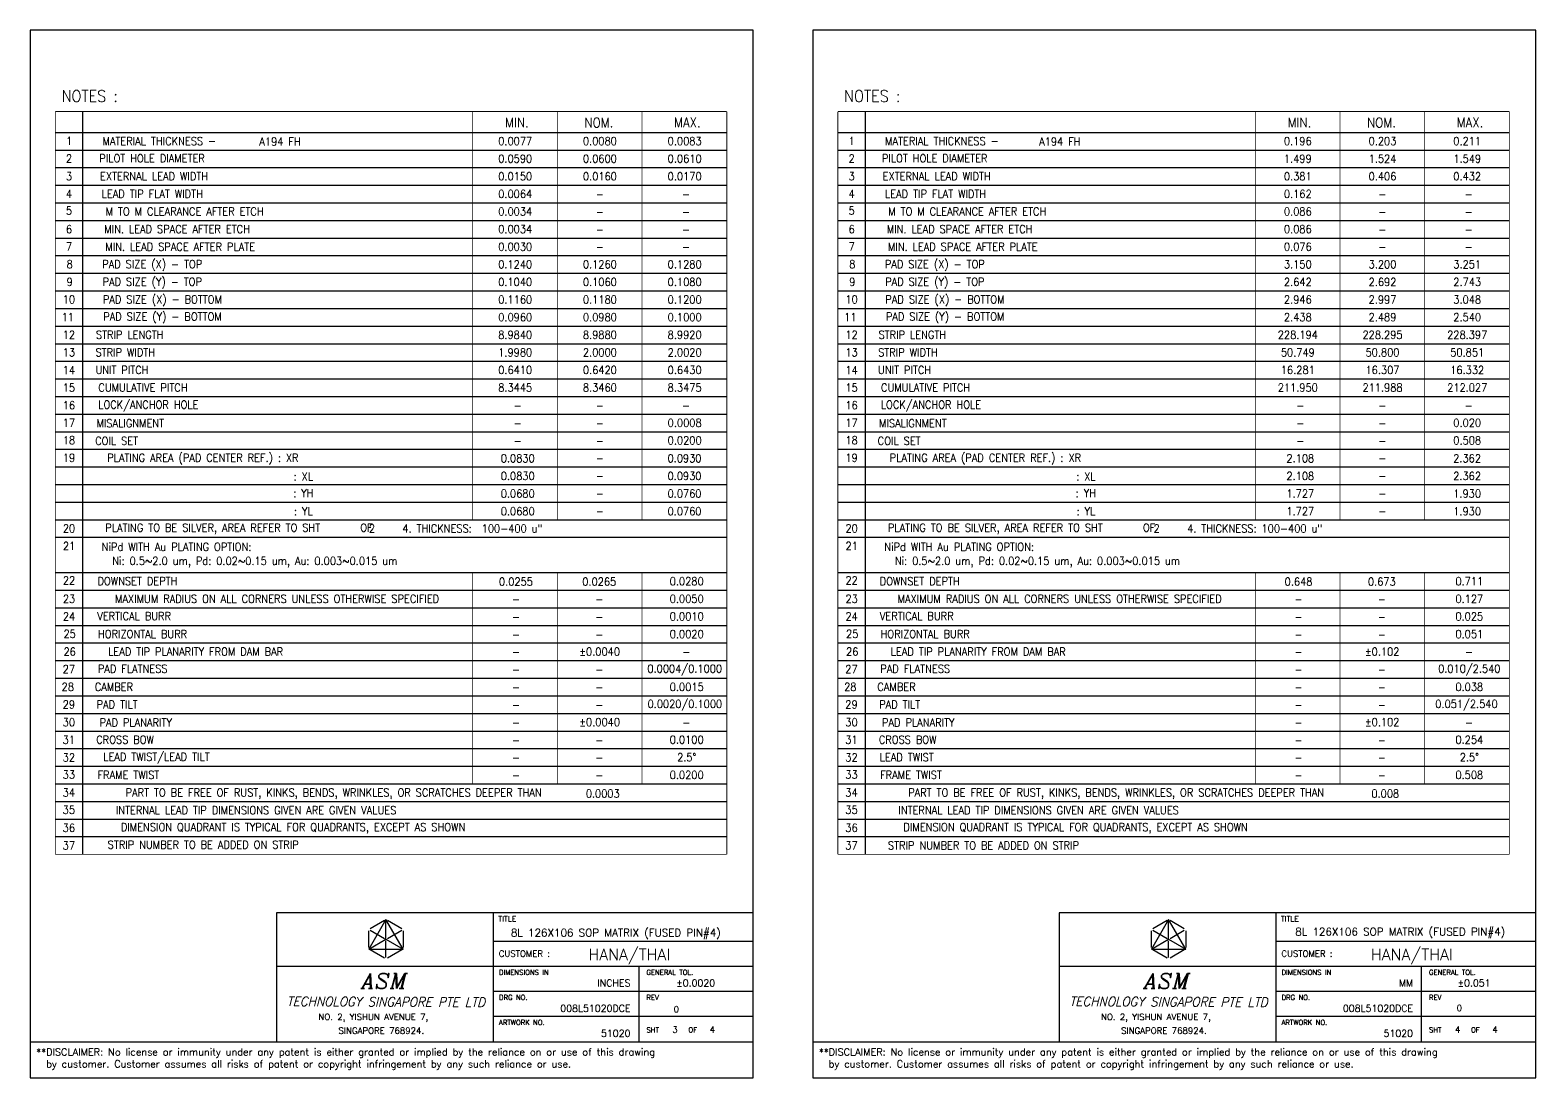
# Model space of a CAD drawing. Extents: x -157.97 to -150.87, y 83.46 to 88.17.
# Drawn here: x -154.166 to -150.866, y 85.873 to 88.169 of the extents above; entities that cross this region are included whole.
import ezdxf
from ezdxf.enums import TextEntityAlignment as Align

# ---------------------------------------------------------------- set-up
doc = ezdxf.new("R2010")
doc.units = 0
doc.header["$LTSCALE"] = 0.04
doc.header["$MEASUREMENT"] = 0
doc.layers.add('3', color=7, linetype='CONTINUOUS')
doc.layers.add('4', color=7, linetype='CONTINUOUS')
doc.styles.add('ABC', font='ITALIC')
doc.styles.add('ROMANS', font='romans', dxfattribs={"height": 2.5})
doc.styles.add('SIMPLEX', font='SIMPLEX.shx')

msp = doc.modelspace()

# ---------------------------------------------------------------- linework, layer by layer
at = {"layer": '3', "color": 7}
for p, q in [((-154.166, 88.1689), (-154.166, 85.9526)), ((-152.5813, 88.1689), (-154.166, 88.1689)), ((-152.5813, 85.9526), (-152.5813, 88.1689)), ((-152.5813, 86.235), (-153.6261, 86.235)), ((-153.6261, 86.235), (-153.6261, 85.9526)), ((-153.151, 86.235), (-153.151, 85.9526)), ((-152.5813, 86.172), (-153.151, 86.172)), ((-152.5813, 86.1171), (-153.6261, 86.1171)), ((-152.8324, 86.1171), (-152.8324, 85.9526)), ((-152.5813, 86.0623), (-153.151, 86.0623)), ((-152.5813, 86.0074), (-153.151, 86.0074)), ((-154.166, 85.9526), (-152.5813, 85.9526))]:
    msp.add_line(p, q, dxfattribs=at)
at = {"layer": '3', "color": 3}
for p, q in [((-154.0503, 86.3632), (-154.0503, 87.9905)), ((-154.1109, 87.9448), (-152.6394, 87.9448)), ((-154.1109, 87.9062), (-152.6394, 87.9062)), ((-154.1109, 87.8677), (-152.6394, 87.8677)), ((-154.1109, 87.8291), (-152.6394, 87.8291)), ((-154.1109, 87.7905), (-152.6394, 87.7905)), ((-154.1109, 87.7519), (-152.6394, 87.7519)), ((-154.1109, 87.7133), (-152.6394, 87.7133)), ((-154.1109, 87.6748), (-152.6394, 87.6748)), ((-154.1109, 87.6362), (-152.6394, 87.6362)), ((-154.1109, 87.5976), (-152.6394, 87.5976)), ((-154.1109, 87.559), (-152.6394, 87.559)), ((-154.1109, 87.5205), (-152.6394, 87.5205)), ((-154.1109, 87.4819), (-152.6394, 87.4819)), ((-154.1109, 87.4433), (-152.6394, 87.4433)), ((-154.1109, 87.4047), (-152.6394, 87.4047)), ((-154.1109, 87.3662), (-152.6394, 87.3662)), ((-154.1109, 87.3276), (-152.6394, 87.3276)), ((-154.1109, 87.289), (-152.6394, 87.289)), ((-154.1109, 87.2504), (-152.6394, 87.2504)), ((-154.1109, 87.2119), (-152.6394, 87.2119)), ((-154.1109, 87.1733), (-152.6394, 87.1733)), ((-154.1109, 87.1347), (-152.6394, 87.1347)), ((-154.1109, 87.0961), (-152.6394, 87.0961)), ((-154.1109, 87.0576), (-152.6394, 87.0576)), ((-154.1109, 86.9804), (-152.6394, 86.9804)), ((-154.1109, 86.9418), (-152.6394, 86.9418)), ((-154.1109, 86.9033), (-152.6394, 86.9033)), ((-154.1109, 86.8647), (-152.6394, 86.8647)), ((-154.1109, 86.8261), (-152.6394, 86.8261)), ((-154.1109, 86.7875), (-152.6394, 86.7875)), ((-154.1109, 86.7489), (-152.6394, 86.7489)), ((-154.1109, 86.7104), (-152.6394, 86.7104)), ((-154.1109, 86.6718), (-152.6394, 86.6718)), ((-154.1109, 86.6332), (-152.6394, 86.6332)), ((-154.1109, 86.5946), (-152.6394, 86.5946)), ((-154.1109, 86.5561), (-152.6394, 86.5561)), ((-154.1109, 86.5175), (-152.6394, 86.5175)), ((-154.1109, 86.4789), (-152.6394, 86.4789)), ((-154.1109, 86.4403), (-152.6394, 86.4403)), ((-154.1109, 86.4018), (-152.6394, 86.4018))]:
    msp.add_line(p, q, dxfattribs=at)
at = {"layer": '3', "color": 1}
for p, q in [((-153.3862, 86.2206), (-153.4238, 86.1554)), ((-153.4238, 86.159), (-153.4238, 86.1952)), ((-153.4207, 86.2007), (-153.3893, 86.2188)), ((-153.4207, 86.1971), (-153.3893, 86.179)), ((-153.3486, 86.1554), (-153.3862, 86.2206)), ((-153.3862, 86.1771), (-153.3862, 86.2206)), ((-153.3831, 86.2188), (-153.3517, 86.2007)), ((-153.3831, 86.179), (-153.3517, 86.1971)), ((-153.3486, 86.1952), (-153.3486, 86.159)), ((-153.4238, 86.1554), (-153.3862, 86.1771)), ((-153.3862, 86.1771), (-153.3486, 86.1554)), ((-153.3862, 86.1373), (-153.3862, 86.1735)), ((-153.4238, 86.1554), (-153.3486, 86.1554)), ((-153.3893, 86.1355), (-153.4207, 86.1536)), ((-153.3517, 86.1536), (-153.3831, 86.1355))]:
    msp.add_line(p, q, dxfattribs=at)
at = {"layer": '3', "color": 7, "const_width": 0.00175}
for points in [[(-154.1109, 86.3632), (-154.1109, 87.9905)], [(-154.1109, 87.9905), (-152.6394, 87.9905)], [(-153.1963, 87.0961), (-153.1963, 87.9905)], [(-153.0107, 87.0961), (-153.0107, 87.9905)], [(-152.8251, 87.0961), (-152.8251, 87.9905)], [(-152.6394, 86.3632), (-152.6394, 87.9905)], [(-153.1963, 86.5175), (-153.1963, 86.9804)], [(-153.0107, 86.5175), (-153.0107, 86.9804)], [(-152.8251, 86.5175), (-152.8251, 86.9804)], [(-154.1109, 86.3632), (-152.6394, 86.3632)]]:
    msp.add_lwpolyline(points, dxfattribs=at)
at = {"layer": '3', "color": 7}
msp.add_lwpolyline([(-154.166, 85.9526), (-154.166, 85.8733), (-152.5813, 85.8733), (-152.5813, 85.9526)], dxfattribs=at)
at = {"layer": '4', "color": 7}
for p, q in [((-152.4511, 88.1689), (-152.4511, 85.9526)), ((-150.8663, 88.1689), (-152.4511, 88.1689)), ((-150.8663, 85.9526), (-150.8663, 88.1689)), ((-150.8663, 86.235), (-151.9111, 86.235)), ((-151.9111, 86.235), (-151.9111, 85.9526)), ((-151.436, 86.235), (-151.436, 85.9526)), ((-150.8663, 86.172), (-151.436, 86.172)), ((-150.8663, 86.1171), (-151.9111, 86.1171)), ((-151.1175, 86.1171), (-151.1175, 85.9526)), ((-150.8663, 86.0623), (-151.436, 86.0623)), ((-150.8663, 86.0074), (-151.436, 86.0074)), ((-152.4511, 85.9526), (-150.8663, 85.9526))]:
    msp.add_line(p, q, dxfattribs=at)
at = {"layer": '4', "color": 3}
for p, q in [((-152.3354, 86.3632), (-152.3354, 87.9905)), ((-152.3959, 87.9448), (-150.9245, 87.9448)), ((-152.3959, 87.9062), (-150.9245, 87.9062)), ((-152.3959, 87.8677), (-150.9245, 87.8677)), ((-152.3959, 87.8291), (-150.9245, 87.8291)), ((-152.3959, 87.7905), (-150.9245, 87.7905)), ((-152.3959, 87.7519), (-150.9245, 87.7519)), ((-152.3959, 87.7133), (-150.9245, 87.7133)), ((-152.3959, 87.6748), (-150.9245, 87.6748)), ((-152.3959, 87.6362), (-150.9245, 87.6362)), ((-152.3959, 87.5976), (-150.9245, 87.5976)), ((-152.3959, 87.559), (-150.9245, 87.559)), ((-152.3959, 87.5205), (-150.9245, 87.5205)), ((-152.3959, 87.4819), (-150.9245, 87.4819)), ((-152.3959, 87.4433), (-150.9245, 87.4433)), ((-152.3959, 87.4047), (-150.9245, 87.4047)), ((-152.3959, 87.3662), (-150.9245, 87.3662)), ((-152.3959, 87.3276), (-150.9245, 87.3276)), ((-152.3959, 87.289), (-150.9245, 87.289)), ((-152.3959, 87.2504), (-150.9245, 87.2504)), ((-152.3959, 87.2119), (-150.9245, 87.2119)), ((-152.3959, 87.1733), (-150.9245, 87.1733)), ((-152.3959, 87.1347), (-150.9245, 87.1347)), ((-152.3959, 87.0961), (-150.9245, 87.0961)), ((-152.3959, 87.0576), (-150.9245, 87.0576)), ((-152.3959, 86.9804), (-150.9245, 86.9804)), ((-152.3959, 86.9418), (-150.9245, 86.9418)), ((-152.3959, 86.9033), (-150.9245, 86.9033)), ((-152.3959, 86.8647), (-150.9245, 86.8647)), ((-152.3959, 86.8261), (-150.9245, 86.8261)), ((-152.3959, 86.7875), (-150.9245, 86.7875)), ((-152.3959, 86.7489), (-150.9245, 86.7489)), ((-152.3959, 86.7104), (-150.9245, 86.7104)), ((-152.3959, 86.6718), (-150.9245, 86.6718)), ((-152.3959, 86.6332), (-150.9245, 86.6332)), ((-152.3959, 86.5946), (-150.9245, 86.5946)), ((-152.3959, 86.5561), (-150.9245, 86.5561)), ((-152.3959, 86.5175), (-150.9245, 86.5175)), ((-152.3959, 86.4789), (-150.9245, 86.4789)), ((-152.3959, 86.4403), (-150.9245, 86.4403)), ((-152.3959, 86.4018), (-150.9245, 86.4018))]:
    msp.add_line(p, q, dxfattribs=at)
at = {"layer": '4', "color": 1}
for p, q in [((-151.6713, 86.2206), (-151.7089, 86.1554)), ((-151.7089, 86.159), (-151.7089, 86.1952)), ((-151.7057, 86.2007), (-151.6744, 86.2188)), ((-151.7057, 86.1971), (-151.6744, 86.179)), ((-151.6336, 86.1554), (-151.6713, 86.2206)), ((-151.6713, 86.1771), (-151.6713, 86.2206)), ((-151.6681, 86.2188), (-151.6368, 86.2007)), ((-151.6681, 86.179), (-151.6368, 86.1971)), ((-151.6336, 86.1952), (-151.6336, 86.159)), ((-151.7089, 86.1554), (-151.6713, 86.1771)), ((-151.6713, 86.1771), (-151.6336, 86.1554)), ((-151.6713, 86.1373), (-151.6713, 86.1735)), ((-151.7089, 86.1554), (-151.6336, 86.1554)), ((-151.6744, 86.1355), (-151.7057, 86.1536)), ((-151.6368, 86.1536), (-151.6681, 86.1355))]:
    msp.add_line(p, q, dxfattribs=at)
at = {"layer": '4', "color": 7, "const_width": 0.00175}
for points in [[(-152.3959, 86.3632), (-152.3959, 87.9905)], [(-152.3959, 87.9905), (-150.9245, 87.9905)], [(-151.4813, 87.0961), (-151.4813, 87.9905)], [(-151.2957, 87.0961), (-151.2957, 87.9905)], [(-151.1101, 87.0961), (-151.1101, 87.9905)], [(-150.9245, 86.3632), (-150.9245, 87.9905)], [(-151.4813, 86.5175), (-151.4813, 86.9804)], [(-151.2957, 86.5175), (-151.2957, 86.9804)], [(-151.1101, 86.5175), (-151.1101, 86.9804)], [(-152.3959, 86.3632), (-150.9245, 86.3632)]]:
    msp.add_lwpolyline(points, dxfattribs=at)
at = {"layer": '4', "color": 7}
msp.add_lwpolyline([(-152.4511, 85.9526), (-152.4511, 85.8733), (-150.8663, 85.8733), (-150.8663, 85.9526)], dxfattribs=at)

# ---------------------------------------------------------------- texts
at = {"layer": '3', "color": 7, "style": 'ROMANS', "width": 0.9}
for s, height, p in [('NOTES :', 0.02555, (-154.0354, 88.0243)), ('MIN.', 0.02104, (-153.0994, 87.9664)), ('NOM.', 0.02104, (-152.9197, 87.9662)), ('MAX.', 0.02104, (-152.7255, 87.9666))]:
    msp.add_text(s, height=height, dxfattribs=at).set_placement(p, align=Align.MIDDLE)
at = {"layer": '3', "color": 3, "style": 'ROMANS', "width": 0.9}
for s, height, p in [('1', 0.0175, (-154.0807, 87.9262)), ('MATERIAL THICKNESS - ', 0.017535, (-153.8776, 87.9258)), ('0.0077', 0.01753, (-153.103, 87.9258)), ('0.0080', 0.01753, (-152.9174, 87.9258)), ('0.0083', 0.01753, (-152.7317, 87.9258)), ('2', 0.0175, (-154.0807, 87.8876)), ('PILOT HOLE DIAMETER', 0.017535, (-153.8988, 87.888)), ('0.0590', 0.01753, (-153.103, 87.8872)), ('0.0600', 0.01753, (-152.9174, 87.8872)), ('0.0610', 0.01753, (-152.7317, 87.8872)), ('3', 0.0175, (-154.0807, 87.8486)), ('EXTERNAL LEAD WIDTH', 0.017535, (-153.8944, 87.8487)), ('0.0150', 0.01753, (-153.103, 87.8486)), ('0.0160', 0.01753, (-152.9174, 87.8486)), ('0.0170', 0.01753, (-152.7317, 87.8486)), ('4', 0.0175, (-154.0807, 87.8102)), ('LEAD TIP FLAT WIDTH', 0.017535, (-153.8983, 87.8101)), ('0.0064', 0.01753, (-153.103, 87.81)), ('-', 0.0175, (-152.9177, 87.8092)), ('-', 0.0175, (-152.7287, 87.8092)), ('5', 0.0175, (-154.0807, 87.7734)), ('M TO M CLEARANCE AFTER ETCH', 0.017535, (-153.8274, 87.7715)), ('0.0034', 0.01753, (-153.103, 87.7715)), ('6', 0.0175, (-154.0807, 87.7328)), ('MIN. LEAD SPACE AFTER ETCH', 0.017535, (-153.844, 87.7329)), ('0.0034', 0.01753, (-153.103, 87.7329)), ('-', 0.0175, (-152.9177, 87.7706)), ('-', 0.0175, (-152.7287, 87.7706)), ('-', 0.0175, (-152.9177, 87.7321)), ('-', 0.0175, (-152.7287, 87.7321)), ('7', 0.0175, (-154.0807, 87.6945)), ('MIN. LEAD SPACE AFTER PLATE', 0.017535, (-153.8371, 87.6943)), ('0.0030', 0.01753, (-153.103, 87.6943)), ('-', 0.0175, (-152.9177, 87.6935)), ('-', 0.0175, (-152.7287, 87.6935)), ('8', 0.0175, (-154.0794, 87.6562)), ('PAD SIZE (X) - TOP', 0.017535, (-153.8984, 87.6548)), ('0.1240', 0.01753, (-153.103, 87.6557)), ('0.1260', 0.01753, (-152.9174, 87.6557)), ('0.1280', 0.01753, (-152.7317, 87.6557)), ('9', 0.0175, (-154.0794, 87.6172)), ('PAD SIZE (Y) - TOP', 0.017535, (-153.8984, 87.6162)), ('0.1040', 0.01753, (-153.103, 87.6171)), ('0.1060', 0.01753, (-152.9174, 87.6171)), ('0.1080', 0.01753, (-152.7317, 87.6171)), ('10', 0.01753, (-154.0811, 87.5789)), ('PAD SIZE (X) - BOTTOM', 0.017535, (-153.8762, 87.5776)), ('0.1160', 0.01753, (-153.103, 87.5786)), ('0.1180', 0.01753, (-152.9174, 87.5786)), ('0.1200', 0.01753, (-152.7317, 87.5786)), ('11', 0.01753, (-154.0835, 87.5402)), ('PAD SIZE (Y) - BOTTOM', 0.017535, (-153.876, 87.54)), ('0.0960', 0.01753, (-153.103, 87.54)), ('0.0980', 0.01753, (-152.9174, 87.54)), ('0.1000', 0.01753, (-152.7317, 87.54)), ('12', 0.01753, (-154.0811, 87.5015)), ('STRIP LENGTH', 0.017535, (-153.9477, 87.5015)), ('8.9840', 0.01753, (-153.103, 87.5014)), ('8.9880', 0.01753, (-152.9174, 87.5014)), ('8.9920', 0.01753, (-152.7317, 87.5014)), ('13', 0.01753, (-154.0811, 87.4629)), ('STRIP WIDTH', 0.017535, (-153.9575, 87.4629)), ('1.9980', 0.01753, (-153.103, 87.4628)), ('2.0000', 0.01753, (-152.9174, 87.4628)), ('2.0020', 0.01753, (-152.7317, 87.4628)), ('14', 0.01753, (-154.0811, 87.4239)), ('UNIT PITCH', 0.01753, (-153.9647, 87.4243)), ('0.6410', 0.01753, (-153.103, 87.4243)), ('0.6420', 0.01753, (-152.9174, 87.4243)), ('0.6430', 0.01753, (-152.7317, 87.4243)), ('15', 0.01753, (-154.0811, 87.3855)), ('CUMULATIVE PITCH', 0.017535, (-153.9187, 87.3856)), ('8.3445', 0.01753, (-153.103, 87.3857)), ('8.3460', 0.01753, (-152.9174, 87.3857)), ('8.3475', 0.01753, (-152.7317, 87.3857)), ('16', 0.01753, (-154.0811, 87.3469)), ('LOCK/ANCHOR HOLE', 0.017535, (-153.9069, 87.347)), ('-', 0.0175, (-153.0975, 87.3463)), ('-', 0.0175, (-152.9177, 87.3463)), ('-', 0.0175, (-152.7287, 87.3463)), ('17', 0.01753, (-154.0811, 87.3088)), ('MISALIGNMENT', 0.017535, (-153.9465, 87.3074)), ('0.0008', 0.01753, (-152.7317, 87.3085)), ('18', 0.01753, (-154.0807, 87.2704)), ('-', 0.0175, (-153.0975, 87.3077)), ('-', 0.0175, (-152.9177, 87.3077)), ('0.0200', 0.01753, (-152.7317, 87.27)), ('COIL SET', 0.01753, (-153.9765, 87.2689)), ('-', 0.0175, (-153.0975, 87.2691)), ('-', 0.0175, (-152.9177, 87.2691)), ('19', 0.01753, (-154.0807, 87.2319)), ('PLATING AREA (PAD CENTER REF.) : XR', 0.017535, (-153.7875, 87.2307)), ('0.0830', 0.01753, (-153.0975, 87.2306)), ('-', 0.0175, (-152.9177, 87.2306)), ('0.0930', 0.01753, (-152.732, 87.2306)), (': XL', 0.01753, (-153.5673, 87.1909)), ('0.0830', 0.01753, (-153.0975, 87.192)), ('-', 0.0175, (-152.9177, 87.192)), ('0.0930', 0.01753, (-152.732, 87.192)), (': YH', 0.01753, (-153.5673, 87.1545)), ('0.0680', 0.01753, (-153.0975, 87.1534)), ('-', 0.0175, (-152.9177, 87.1534)), ('0.0760', 0.01753, (-152.732, 87.1534)), (': YL', 0.01753, (-153.5673, 87.1146)), ('0.0680', 0.01753, (-153.0975, 87.1148)), ('-', 0.0175, (-152.9177, 87.1148)), ('0.0760', 0.01753, (-152.732, 87.1148)), ('20', 0.01753, (-154.0807, 87.0771)), ('PLATING TO BE SILVER, AREA REFER TO SHT    OF', 0.017535, (-153.7083, 87.076)), ('21', 0.01753, (-154.0807, 87.0387)), ('NiPd WITH Au PLATING OPTION:', 0.017535, (-153.8451, 87.0372)), ('Ni: 0.5~2.0 um, Pd: 0.02~0.15 um, Au: 0.003~0.015 um', 0.017535, (-153.6736, 87.0037)), ('22', 0.01753, (-154.0807, 86.9633)), ('DOWNSET DEPTH', 0.017535, (-153.9309, 86.9617)), ('0.0255', 0.01753, (-153.1014, 86.9605)), ('0.0265', 0.01753, (-152.9188, 86.9605)), ('0.0280', 0.01753, (-152.7272, 86.9614)), ('23', 0.01753, (-154.0807, 86.9227)), ('MAXIMUM RADIUS ON ALL CORNERS UNLESS OTHERWISE SPECIFIED', 0.017535, (-153.6248, 86.9228)), ('-', 0.0175, (-153.1014, 86.922)), ('-', 0.0175, (-152.9188, 86.922)), ('0.0050', 0.01753, (-152.7272, 86.9228)), ('24', 0.01753, (-154.0807, 86.8844)), ('VERTICAL BURR', 0.017535, (-153.9381, 86.8851)), ('0.0010', 0.01753, (-152.7272, 86.8842)), ('25', 0.01753, (-154.0794, 86.8461)), ('HORIZONTAL BURR', 0.017535, (-153.9196, 86.8457)), ('-', 0.0175, (-153.1014, 86.8834)), ('-', 0.0175, (-152.9188, 86.8834)), ('0.0020', 0.01753, (-152.7272, 86.8456)), ('-', 0.0175, (-153.1014, 86.8448)), ('-', 0.0175, (-152.9188, 86.8448)), ('26', 0.01753, (-154.0794, 86.8071)), ('LEAD TIP PLANARITY FROM DAM BAR', 0.017535, (-153.8033, 86.8071)), ('-', 0.0175, (-153.1014, 86.8062)), ('%%p0.0040', 0.01753, (-152.9181, 86.8071)), ('-', 0.0175, (-152.7279, 86.8062)), ('27', 0.01753, (-154.0811, 86.7688)), ('PAD FLATNESS', 0.017535, (-153.9413, 86.7697)), ('-', 0.0175, (-153.1014, 86.7677)), ('-', 0.0175, (-152.9188, 86.7677)), ('0.0004/0.1000', 0.017535, (-152.7315, 86.7685)), ('28', 0.01753, (-154.0835, 86.7301)), ('CAMBER', 0.01753, (-153.9824, 86.7299)), ('-', 0.0175, (-153.1014, 86.7291)), ('-', 0.0175, (-152.9188, 86.7291)), ('0.0015', 0.01753, (-152.7272, 86.7299)), ('29', 0.01753, (-154.0811, 86.6914)), ('PAD TILT', 0.01753, (-153.9754, 86.6914)), ('-', 0.0175, (-153.1014, 86.6905)), ('-', 0.0175, (-152.9188, 86.6905)), ('0.0020/0.1000', 0.017535, (-152.7312, 86.6913)), ('30', 0.01753, (-154.0811, 86.6524)), ('PAD PLANARITY', 0.017535, (-153.9346, 86.6518)), ('%%p0.0040', 0.01753, (-152.9181, 86.6527)), ('31', 0.01753, (-154.0811, 86.614)), ('CROSS BOW', 0.01753, (-153.9579, 86.6142)), ('-', 0.0175, (-153.1014, 86.6519)), ('0.0100', 0.01753, (-152.7272, 86.6142)), ('-', 0.0175, (-152.7279, 86.6519)), ('LEAD TWIST/LEAD TILT', 0.017535, (-153.8892, 86.5756)), ('-', 0.0175, (-153.1014, 86.6133)), ('-', 0.0175, (-152.9188, 86.6133)), ('32', 0.01753, (-154.0811, 86.5754)), ('-', 0.0175, (-153.1014, 86.5748)), ('-', 0.0175, (-152.9188, 86.5748)), ('2.5%%d', 0.01753, (-152.7272, 86.5756)), ('33', 0.01753, (-154.0811, 86.5377)), ('FRAME TWIST', 0.017535, (-153.9507, 86.5371)), ('-', 0.0175, (-153.1014, 86.5362)), ('-', 0.0175, (-152.9188, 86.5362)), ('0.0200', 0.01753, (-152.7272, 86.537)), ('34', 0.01753, (-154.0811, 86.4983)), ('PART TO BE FREE OF RUST, KINKS, BENDS, WRINKLES, OR SCRATCHES DEEPER THAN', 0.017535, (-153.501, 86.4958)), ('0.0003', 0.01753, (-152.9112, 86.4961)), ('35', 0.01753, (-154.0811, 86.4605)), ('INTERNAL LEAD TIP DIMENSIONS GIVEN ARE GIVEN VALUES', 0.017535, (-153.6709, 86.4597)), ('36', 0.01753, (-154.0811, 86.4211)), ('DIMENSION QUADRANT IS TYPICAL FOR QUADRANTS, EXCEPT AS SHOWN', 0.017535, (-153.5899, 86.4201)), ('37', 0.01753, (-154.0811, 86.3825)), ('STRIP NUMBER TO BE ADDED ON STRIP', 0.017535, (-153.7867, 86.3842))]:
    msp.add_text(s, height=height, dxfattribs=at).set_placement(p, align=Align.MIDDLE)
at = {"layer": '3', "color": 1, "style": 'ROMANS', "width": 0.9}
for s, height, p in [('A194 FH', 0.01753, (-153.6184, 87.9246)), ('2     4. THICKNESS:  100-400 u"', 0.017535, (-153.2335, 87.0769))]:
    msp.add_text(s, height=height, dxfattribs=at).set_placement(p, align=Align.MIDDLE)
at = {"layer": '3', "color": 1, "style": 'SIMPLEX'}
for s, height, p in [('TITLE', 0.01207, (-153.1401, 86.2157)), ('CUSTOMER :', 0.01371, (-153.139, 86.1386)), ('DIMENSIONS IN', 0.010972, (-153.1385, 86.0989)), ('GENERAL TOL.', 0.010972, (-152.8154, 86.0989)), ('DRG NO.', 0.01097, (-153.1385, 86.044)), ('REV', 0.01097, (-152.8154, 86.044)), ('NO. 2, YISHUN AVENUE 7,', 0.013761, (-153.5342, 86.0001)), ('ARTWORK NO.', 0.010972, (-153.1385, 85.9892)), ('SINGAPORE 768924.', 0.013761, (-153.4902, 85.9697)), ('SHT', 0.01097, (-152.8154, 85.9729)), ('OF', 0.01097, (-152.7234, 85.9729))]:
    msp.add_text(s, height=height, dxfattribs=at).set_placement(p)
at = {"layer": '3', "color": 4, "style": 'SIMPLEX'}
for s, height, p in [('8L 126X106 SOP MATRIX (FUSED PIN#4)', 0.016595, (-153.1126, 86.183)), ('0', 0.0137, (-152.7558, 86.0169)), ('3', 0.0137, (-152.7587, 85.9722)), ('4', 0.0137, (-152.6768, 85.9722))]:
    msp.add_text(s, height=height, dxfattribs=at).set_placement(p)
for s, height, p in [('HANA/THAI', 0.02524, (-152.7631, 86.1311)), ('INCHES', 0.01509, (-152.8504, 86.0734)), ('%%P0.0020', 0.01509, (-152.6648, 86.0734)), ('008L51020DCE', 0.015086, (-152.8504, 86.0182)), ('51020', 0.01509, (-152.8504, 85.9633))]:
    msp.add_text(s, height=height, dxfattribs=at).set_placement(p, align=Align.RIGHT)
at = {"layer": '3', "color": 1, "style": 'ABC'}
msp.add_text('ASM', height=0.03328, dxfattribs=at).set_placement((-153.3888, 86.0855), align=Align.MIDDLE)
at = {"layer": '3', "color": 1, "linetype": 'Continuous', "style": 'ABC', "width": 0.738856}
msp.add_text('TECHNOLOGY SINGAPORE PTE LTD', height=0.020304, rotation=359.7173, dxfattribs=at).set_placement((-153.6035, 86.0309), (-153.1692, 86.0288), align=Align.FIT)
at = {"layer": '3', "color": 7, "insert": (-154.1524, 85.9378), "char_height": 0.0156145, "width": 2.047689, "attachment_point": 1, "style": 'SIMPLEX'}
msp.add_mtext('**DISCLAIMER: No license or immunity under any patent is either granted or implied by the reliance on or use of this drawing\\P  by customer. Customer assumes all risks of patent or copyright infringement by any such reliance or use.', dxfattribs=at)
at = {"layer": '4', "color": 7, "style": 'ROMANS', "width": 0.9}
for s, height, p in [('NOTES :', 0.02555, (-152.3205, 88.0243)), ('MIN.', 0.02104, (-151.3844, 87.9664)), ('NOM.', 0.02104, (-151.2047, 87.9662)), ('MAX.', 0.02104, (-151.0105, 87.9666))]:
    msp.add_text(s, height=height, dxfattribs=at).set_placement(p, align=Align.MIDDLE)
at = {"layer": '4', "color": 3, "style": 'ROMANS', "width": 0.9}
for s, height, p in [('1', 0.0175, (-152.3658, 87.9262)), ('MATERIAL THICKNESS - ', 0.017535, (-152.1626, 87.9258)), ('0.196', 0.01753, (-151.388, 87.9258)), ('0.203', 0.01753, (-151.2024, 87.9258)), ('0.211', 0.01753, (-151.0168, 87.9258)), ('2', 0.0175, (-152.3658, 87.8876)), ('PILOT HOLE DIAMETER', 0.017535, (-152.1838, 87.888)), ('1.499', 0.01753, (-151.388, 87.8872)), ('1.524', 0.01753, (-151.2024, 87.8872)), ('1.549', 0.01753, (-151.0168, 87.8872)), ('3', 0.0175, (-152.3658, 87.8486)), ('EXTERNAL LEAD WIDTH', 0.017535, (-152.1794, 87.8487)), ('0.381', 0.01753, (-151.388, 87.8486)), ('0.406', 0.01753, (-151.2024, 87.8486)), ('0.432', 0.01753, (-151.0168, 87.8486)), ('4', 0.0175, (-152.3658, 87.8102)), ('LEAD TIP FLAT WIDTH ', 0.017535, (-152.1764, 87.8101)), ('0.162', 0.01753, (-151.388, 87.81)), ('-', 0.0175, (-151.2028, 87.8092)), ('-', 0.0175, (-151.0137, 87.8092)), ('5', 0.0175, (-152.3658, 87.7734)), ('M TO M CLEARANCE AFTER ETCH', 0.017535, (-152.1124, 87.7715)), ('0.086', 0.01753, (-151.388, 87.7715)), ('6', 0.0175, (-152.3658, 87.7328)), ('MIN. LEAD SPACE AFTER ETCH', 0.017535, (-152.1291, 87.7329)), ('0.086', 0.01753, (-151.388, 87.7329)), ('-', 0.0175, (-151.2028, 87.7706)), ('-', 0.0175, (-151.0137, 87.7706)), ('-', 0.0175, (-151.2028, 87.7321)), ('-', 0.0175, (-151.0137, 87.7321)), ('7', 0.0175, (-152.3658, 87.6945)), ('MIN. LEAD SPACE AFTER PLATE', 0.017535, (-152.1222, 87.6943)), ('0.076', 0.01753, (-151.388, 87.6943)), ('-', 0.0175, (-151.2028, 87.6935)), ('-', 0.0175, (-151.0137, 87.6935)), ('8', 0.0175, (-152.3645, 87.6562)), ('PAD SIZE (X) - TOP', 0.017535, (-152.1835, 87.6548)), ('3.150', 0.01753, (-151.388, 87.6557)), ('3.200', 0.01753, (-151.2024, 87.6557)), ('3.251', 0.01753, (-151.0168, 87.6557)), ('9', 0.0175, (-152.3645, 87.6172)), ('PAD SIZE (Y) - TOP', 0.017535, (-152.1835, 87.6162)), ('2.642', 0.01753, (-151.388, 87.6171)), ('2.692', 0.01753, (-151.2024, 87.6171)), ('2.743', 0.01753, (-151.0168, 87.6171)), ('10', 0.01753, (-152.3661, 87.5789)), ('PAD SIZE (X) - BOTTOM', 0.017535, (-152.1613, 87.5776)), ('2.946', 0.01753, (-151.388, 87.5786)), ('2.997', 0.01753, (-151.2024, 87.5786)), ('3.048', 0.01753, (-151.0168, 87.5786)), ('11', 0.01753, (-152.3686, 87.5402)), ('PAD SIZE (Y) - BOTTOM', 0.017535, (-152.161, 87.54)), ('2.438', 0.01753, (-151.388, 87.54)), ('2.489', 0.01753, (-151.2024, 87.54)), ('2.540', 0.01753, (-151.0168, 87.54)), ('12', 0.01753, (-152.3661, 87.5015)), ('STRIP LENGTH', 0.017535, (-152.2328, 87.5015)), ('228.194', 0.01753, (-151.388, 87.5014)), ('228.295', 0.01753, (-151.2024, 87.5014)), ('228.397', 0.01753, (-151.0168, 87.5014)), ('13', 0.01753, (-152.3661, 87.4629)), ('STRIP WIDTH', 0.017535, (-152.2425, 87.4629)), ('50.749', 0.01753, (-151.388, 87.4628)), ('50.800', 0.01753, (-151.2024, 87.4628)), ('50.851', 0.01753, (-151.0168, 87.4628)), ('14', 0.01753, (-152.3661, 87.4239)), ('UNIT PITCH', 0.01753, (-152.2497, 87.4243)), ('16.281', 0.01753, (-151.388, 87.4243)), ('16.307', 0.01753, (-151.2024, 87.4243)), ('16.332', 0.01753, (-151.0168, 87.4243)), ('15', 0.01753, (-152.3661, 87.3855)), ('CUMULATIVE PITCH', 0.017535, (-152.2037, 87.3856)), ('211.950', 0.01753, (-151.388, 87.3857)), ('211.988', 0.01753, (-151.2024, 87.3857)), ('212.027', 0.01753, (-151.0168, 87.3857)), ('16', 0.01753, (-152.3661, 87.3469)), ('LOCK/ANCHOR HOLE', 0.017535, (-152.1919, 87.347)), ('-', 0.0175, (-151.3826, 87.3463)), ('-', 0.0175, (-151.2028, 87.3463)), ('-', 0.0175, (-151.0137, 87.3463)), ('17', 0.01753, (-152.3661, 87.3088)), ('MISALIGNMENT', 0.017535, (-152.2316, 87.3074)), ('0.020', 0.01753, (-151.0168, 87.3085)), ('18', 0.01753, (-152.3658, 87.2704)), ('-', 0.0175, (-151.3826, 87.3077)), ('-', 0.0175, (-151.2028, 87.3077)), ('0.508', 0.01753, (-151.0168, 87.27)), ('COIL SET', 0.01753, (-152.2616, 87.2689)), ('-', 0.0175, (-151.3826, 87.2691)), ('-', 0.0175, (-151.2028, 87.2691)), ('19', 0.01753, (-152.3658, 87.2319)), ('PLATING AREA (PAD CENTER REF.) : XR', 0.017535, (-152.0726, 87.2307)), ('2.108', 0.01753, (-151.3826, 87.2306)), ('-', 0.0175, (-151.2028, 87.2306)), ('2.362', 0.01753, (-151.017, 87.2306)), (': XL', 0.01753, (-151.8524, 87.1909)), ('2.108', 0.01753, (-151.3826, 87.192)), ('-', 0.0175, (-151.2028, 87.192)), ('2.362', 0.01753, (-151.017, 87.192)), (': YH', 0.01753, (-151.8524, 87.1545)), ('1.727', 0.01753, (-151.3826, 87.1534)), ('-', 0.0175, (-151.2028, 87.1534)), ('1.930', 0.01753, (-151.017, 87.1534)), (': YL', 0.01753, (-151.8524, 87.1146)), ('1.727', 0.01753, (-151.3826, 87.1148)), ('-', 0.0175, (-151.2028, 87.1148)), ('1.930', 0.01753, (-151.017, 87.1148)), ('20', 0.01753, (-152.3658, 87.0771)), ('PLATING TO BE SILVER, AREA REFER TO SHT    OF', 0.017535, (-151.9934, 87.076)), ('21', 0.01753, (-152.3658, 87.0387)), ('NiPd WITH Au PLATING OPTION:', 0.017535, (-152.1301, 87.0372)), ('Ni: 0.5~2.0 um, Pd: 0.02~0.15 um, Au: 0.003~0.015 um', 0.017535, (-151.9586, 87.0037)), ('22', 0.01753, (-152.3658, 86.9633)), ('DOWNSET DEPTH', 0.017535, (-152.2166, 86.9614)), ('0.648', 0.01753, (-151.3864, 86.9605)), ('0.673', 0.01753, (-151.2039, 86.9605)), ('0.711', 0.01753, (-151.0122, 86.9614)), ('23', 0.01753, (-152.3658, 86.9227)), ('MAXIMUM RADIUS ON ALL CORNERS UNLESS OTHERWISE SPECIFIED', 0.017535, (-151.9099, 86.9228)), ('-', 0.0175, (-151.3864, 86.922)), ('-', 0.0175, (-151.2039, 86.922)), ('0.127', 0.01753, (-151.0122, 86.9228)), ('24', 0.01753, (-152.3658, 86.8844)), ('VERTICAL BURR', 0.017535, (-152.2231, 86.8851)), ('0.025', 0.01753, (-151.0122, 86.8842)), ('25', 0.01753, (-152.3645, 86.8461)), ('HORIZONTAL BURR', 0.017535, (-152.2046, 86.8457)), ('-', 0.0175, (-151.3864, 86.8834)), ('-', 0.0175, (-151.2039, 86.8834)), ('0.051', 0.01753, (-151.0122, 86.8456)), ('-', 0.0175, (-151.3864, 86.8448)), ('-', 0.0175, (-151.2039, 86.8448)), ('26', 0.01753, (-152.3645, 86.8071)), ('LEAD TIP PLANARITY FROM DAM BAR', 0.017535, (-152.0883, 86.8071)), ('-', 0.0175, (-151.3864, 86.8062)), ('%%p0.102', 0.01753, (-151.2032, 86.8071)), ('-', 0.0175, (-151.0129, 86.8062)), ('27', 0.01753, (-152.3661, 86.7688)), ('PAD FLATNESS', 0.017535, (-152.2264, 86.7697)), ('-', 0.0175, (-151.3864, 86.7677)), ('-', 0.0175, (-151.2039, 86.7677)), ('0.010/2.540', 0.017535, (-151.0122, 86.7685)), ('28', 0.01753, (-152.3686, 86.7301)), ('CAMBER', 0.01753, (-152.2674, 86.7299)), ('-', 0.0175, (-151.3864, 86.7291)), ('-', 0.0175, (-151.2039, 86.7291)), ('0.038', 0.01753, (-151.0122, 86.7299)), ('29', 0.01753, (-152.3661, 86.6914)), ('PAD TILT', 0.01753, (-152.2605, 86.6914)), ('-', 0.0175, (-151.3864, 86.6905)), ('-', 0.0175, (-151.2039, 86.6905)), ('0.051/2.540', 0.017535, (-151.0184, 86.6913)), ('30', 0.01753, (-152.3661, 86.6524)), ('PAD PLANARITY', 0.017535, (-152.2197, 86.6518)), ('%%p0.102', 0.01753, (-151.2032, 86.6527)), ('31', 0.01753, (-152.3661, 86.614)), ('CROSS BOW', 0.01753, (-152.243, 86.6142)), ('-', 0.0175, (-151.3864, 86.6519)), ('0.254', 0.01753, (-151.0122, 86.6142)), ('-', 0.0175, (-151.0129, 86.6519)), ('-', 0.0175, (-151.3864, 86.6133)), ('-', 0.0175, (-151.2039, 86.6133)), ('32', 0.01753, (-152.3661, 86.5754)), ('LEAD TWIST', 0.01753, (-152.245, 86.5756)), ('-', 0.0175, (-151.3864, 86.5748)), ('-', 0.0175, (-151.2039, 86.5748)), ('2.5%%d', 0.01753, (-151.0122, 86.5756)), ('33', 0.01753, (-152.3661, 86.5377)), ('FRAME TWIST', 0.017535, (-152.2357, 86.5371)), ('-', 0.0175, (-151.3864, 86.5362)), ('-', 0.0175, (-151.2039, 86.5362)), ('0.508', 0.01753, (-151.0122, 86.537)), ('34', 0.01753, (-152.3661, 86.4983)), ('PART TO BE FREE OF RUST, KINKS, BENDS, WRINKLES, OR SCRATCHES DEEPER THAN', 0.017535, (-151.7861, 86.4958)), ('0.008', 0.01753, (-151.1963, 86.4961)), ('35', 0.01753, (-152.3661, 86.4605)), ('INTERNAL LEAD TIP DIMENSIONS GIVEN ARE GIVEN VALUES', 0.017535, (-151.956, 86.4597)), ('36', 0.01753, (-152.3661, 86.4211)), ('DIMENSION QUADRANT IS TYPICAL FOR QUADRANTS, EXCEPT AS SHOWN', 0.017535, (-151.8749, 86.4201)), ('37', 0.01753, (-152.3661, 86.3825)), ('STRIP NUMBER TO BE ADDED ON STRIP', 0.017535, (-152.0768, 86.3825))]:
    msp.add_text(s, height=height, dxfattribs=at).set_placement(p, align=Align.MIDDLE)
at = {"layer": '4', "color": 1, "style": 'ROMANS', "width": 0.9}
for s, height, p in [('A194 FH', 0.01753, (-151.9095, 87.9246)), ('2     4. THICKNESS: 100-400 u"', 0.017535, (-151.5192, 87.0769))]:
    msp.add_text(s, height=height, dxfattribs=at).set_placement(p, align=Align.MIDDLE)
at = {"layer": '4', "color": 1, "style": 'SIMPLEX'}
for s, height, p in [('TITLE', 0.01207, (-151.4251, 86.2157)), ('CUSTOMER :', 0.01371, (-151.424, 86.1386)), ('DIMENSIONS IN', 0.010972, (-151.4236, 86.0989)), ('GENERAL TOL.', 0.010972, (-151.1005, 86.0989)), ('DRG NO.', 0.01097, (-151.4236, 86.044)), ('REV', 0.01097, (-151.1005, 86.044)), ('NO. 2, YISHUN AVENUE 7,', 0.013761, (-151.8193, 86.0001)), ('ARTWORK NO.', 0.010972, (-151.4236, 85.9892)), ('SINGAPORE 768924.', 0.013761, (-151.7752, 85.9697)), ('SHT', 0.01097, (-151.1005, 85.9729)), ('OF', 0.01097, (-151.0084, 85.9729))]:
    msp.add_text(s, height=height, dxfattribs=at).set_placement(p)
at = {"layer": '4', "color": 4, "style": 'SIMPLEX'}
for s, height, p in [('8L 126X106 SOP MATRIX (FUSED PIN#4)', 0.016595, (-151.3936, 86.1852)), ('0', 0.0137, (-151.0399, 86.0195)), ('4', 0.0137, (-151.0437, 85.9722)), ('4', 0.0137, (-150.9618, 85.9722))]:
    msp.add_text(s, height=height, dxfattribs=at).set_placement(p)
for s, height, p in [('HANA/THAI', 0.02524, (-151.0482, 86.1311)), ('MM', 0.01509, (-151.1355, 86.0734)), ('%%P0.051', 0.01509, (-150.9655, 86.0734)), ('008L51020DCE', 0.015086, (-151.1355, 86.0182)), ('51020', 0.01509, (-151.1355, 85.9633))]:
    msp.add_text(s, height=height, dxfattribs=at).set_placement(p, align=Align.RIGHT)
at = {"layer": '4', "color": 1, "style": 'ABC'}
msp.add_text('ASM', height=0.03328, dxfattribs=at).set_placement((-151.6739, 86.0855), align=Align.MIDDLE)
at = {"layer": '4', "color": 1, "linetype": 'Continuous', "style": 'ABC', "width": 0.738856}
msp.add_text('TECHNOLOGY SINGAPORE PTE LTD', height=0.020304, rotation=359.7173, dxfattribs=at).set_placement((-151.8886, 86.0309), (-151.4543, 86.0288), align=Align.FIT)
at = {"layer": '4', "color": 7, "insert": (-152.4375, 85.9378), "char_height": 0.0156145, "width": 2.047689, "attachment_point": 1, "style": 'SIMPLEX'}
msp.add_mtext('**DISCLAIMER: No license or immunity under any patent is either granted or implied by the reliance on or use of this drawing\\P  by customer. Customer assumes all risks of patent or copyright infringement by any such reliance or use.', dxfattribs=at)

doc.saveas('drawing.dxf')
